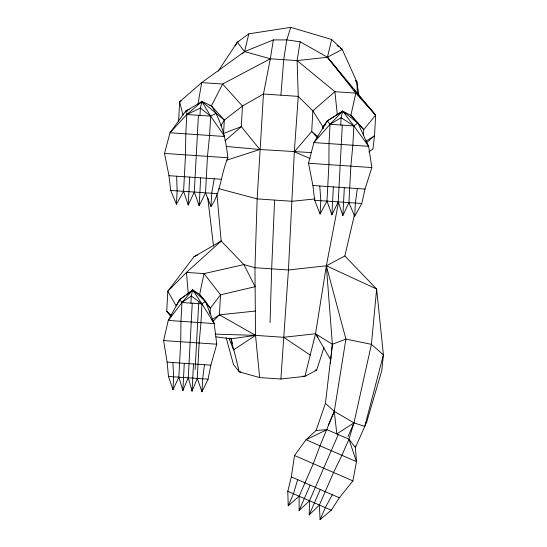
<?xml version="1.0" encoding="UTF-8"?>
<svg xmlns="http://www.w3.org/2000/svg" width="547" height="547" viewBox="0 0 547 547"><rect width="100%" height="100%" fill="white"/><g stroke="black" fill="none" stroke-linecap="round" stroke-linejoin="round"><path stroke-width="0.82" d="M338.272 434.557L309.52 500.737L299.106 510.529L299.154 496.232L313.315 463.671L319.981 445.778L334.285 411.371L345.909 339.078L326.354 265.78L338.538 202.226M354.463 214.718L344.842 255.982L376.644 289.035L371.42 344.35L353.964 422.886L348.952 439.2L341.937 455.323L333.554 472.471L319.393 505.031L309.219 514.925L309.52 500.737M270.047 322.607L271.668 268.905L274.594 200.113M198.417 115.308L194.294 192.052L188.216 205.016L183.58 191.32L185.501 154.856L185.782 133.844L186.828 114.514L185.577 111.226L201.918 101.537L211.45 105.817L224.311 120.108L223.586 133.468L241.33 126.651L242.444 106.05L222.622 84.026L201.693 82.597L179.648 101.763L178.582 121.543M192.243 303.229L188.277 377.827L182.862 390.455L178.842 377.177L180.715 341.731L180.961 321.308L181.973 302.525L192.681 289.924L199.634 294.471L205.351 301.288L210.328 308.234L210.021 313.916M189.679 177.105L188.216 205.016M184.284 363.317L182.862 390.455L183.047 388.828M200.66 177.85L199.197 205.761L205.535 192.817L207.463 156.353L209.604 135.471L210.65 116.142L201.918 101.537L200.188 102.973M193.501 363.946L192.072 391.084L197.269 378.435L199.142 342.99L200.954 322.675L201.973 303.893L192.681 289.924L179.717 299.544L176.134 305.903L167.813 291.23L193.987 256.748L221.173 241.042L216.995 194.766M342.299 125.126L338.224 201.87L331.885 214.814L326.983 201.105L328.904 164.64L329.02 143.615L330.067 124.292L342.661 111.144L350.887 115.328L363.741 129.618L363.427 135.465M333.349 186.91L331.885 214.814M344.323 187.655L342.866 215.566L348.938 202.602L350.859 166.144L352.849 145.242L353.888 125.919L342.661 111.144L327.304 120.901L323.003 126.842L322.915 128.511M170.855 316.556L166.732 311.25L167.813 291.23L186.459 272.413L221.173 241.042L243.887 264.604L255.114 286.71L220.516 294.826L210.328 308.234L199.634 294.471L204.031 273.609L243.887 264.604L254.957 267.695L288.44 269.986L326.354 265.78L344.842 255.982M183.58 191.32L176.421 204.209L177.146 190.882L176.647 176.216M178.842 377.177L172.961 389.779L173.659 376.828L172.886 362.545M199.99 115.417L200.387 108.074L201.918 101.537L224.311 120.108L242.444 106.05L263.476 94.016L298.259 96.388L312.843 110.856L323.003 126.842L323.325 128.456M190.924 303.134L191.306 296.002L192.681 289.924L205.351 301.288L214.198 323.578L216.756 344.193L210.875 365.136L208.072 379.174L201.973 391.755L197.269 378.435M195.115 369.505L198.787 301.534M209.754 105.701L211.45 105.817C221.542 121.208 226.109 139.588 227.839 157.748C221.043 173.734 220.961 191.983 210.992 206.568L211.71 193.241L214.239 178.78M212.817 321.527L219.436 314.846L220.516 294.826L204.031 273.609L186.459 272.413L188.236 293.698L186.267 295.045M326.983 201.105L320.091 214.014L320.809 200.687L319.769 185.98M340.726 125.017L341.123 117.68L342.661 111.144L357.847 122.986L368.616 146.316L371.851 167.573L365.027 189.071L361.813 203.484L354.654 216.366L348.938 202.602M354.654 216.366L355.379 203.046L357.355 188.544M198.014 104.067L201.693 82.597L244.584 51.589L273.35 39.931L286.792 39.904L300.132 41.757L327.434 57.237L375.639 115.137L374.524 135.738L372.938 149.01L368.822 151.97M226.123 337.567L233.453 364.466L239.251 371.871L259.654 377.567L280.885 379.016L288.44 269.986L294.327 151.847L298.259 96.388L297.11 60.601L300.132 41.757M358.866 95.178L356.849 81.845L342.224 49.401L331.667 39.487L290.744 27.35L286.792 39.904L283.715 59.685L280.919 95.089M330.497 363.399L330.648 361.711M330.88 359.194L331.208 355.885M331.373 354.23L332.364 344.302L326.354 265.78L376.644 289.035L383.392 354.839L381.82 370.558L366.736 421.901L355.393 447.549L348.952 439.2L326.997 429.655L316.104 430.462L306.046 439.72L294.539 455.507L291.325 476.909L287.784 491.288L288.235 505.797L299.154 496.232M192.25 389.457L192.072 391.084L188.277 377.827M179.532 301.24L179.717 299.544L184.961 295.941M202.158 390.134L201.973 391.755L202.67 378.804L204.434 364.692M325.431 403.358L332.364 344.302L345.909 339.078L371.42 344.35L383.392 354.839L364.774 426.4L353.964 422.886L334.285 411.371L325.431 403.358L316.104 430.462M199.402 204.065L199.197 205.761L194.294 192.052M326.354 265.78L315.523 333.766L304.925 376.35L280.885 379.016M259.654 377.567L255.524 335.373L254.957 267.695L257.165 198.896L263.476 94.016L270.321 58.775L273.35 39.931M319.393 505.031L320.091 519.65L331.256 510.194L339.359 497.791L352.89 480.881L356.473 461.647L355.263 445.887M172.961 389.779L168.483 376.473L167.129 362.148L163.608 340.569L168.264 320.439L179.717 299.544L181.973 302.525L201.973 303.893L205.351 301.288M290.744 27.35L248.817 33.832L244.584 51.589L242.095 53.893M248.817 33.832L237.268 42.242L244.584 51.589L270.321 58.775L297.11 60.601L334.887 91.684L355.817 93.113L350.887 115.328L363.741 129.618L375.639 115.137L355.817 93.113L327.434 57.237L331.667 39.487M320.091 214.014L314.641 200.264L312.911 185.515L308.529 163.252L313.896 142.582L327.304 120.901L342.661 111.144M176.421 204.209L170.705 190.445L168.975 175.69L164.517 153.427L170.008 132.764L185.577 111.226L189.194 109.366M297.65 479.657L293.472 493.763L288.235 505.797M302.457 376.186L304.925 376.35L316.645 370.141L323.988 347.427M328.296 425.149L334.285 411.371L336.822 433.928L353.964 422.886L347.967 436.67M299.106 510.529L310.163 485.1M309.219 514.925L320.275 489.497M320.091 519.65L325.321 507.609L332.282 494.72M211.45 105.817L222.622 84.026L270.321 58.775M235.231 45.934L237.268 42.242L238.868 41.647M220.838 125.831L224.311 120.108M218.171 71.185L237.268 42.242M365.669 423.207L366.736 421.901M224.954 140.887L241.33 126.651L259.846 149.495L311.243 152.592M323.003 126.842L325.492 124.675M336.063 115.485L337.308 114.405L334.887 91.684L312.843 110.856L311.728 131.451L294.327 151.847L310.012 158.473M366.969 142.309L374.524 135.738L365.895 141.174M201.918 101.537L186.828 114.514L170.008 132.764L224.735 136.504L210.65 116.142L200.387 108.074L186.828 114.514L210.65 116.142L216.12 113.311M188.236 293.698L192.681 289.924M219.285 242.54L221.173 241.042M357.847 122.986L353.888 125.919L330.067 124.292L327.304 120.901M228.906 338.196L233.583 349.848L255.524 335.373L283.667 337.294L315.523 333.766L332.364 344.302M211.73 319.858L219.436 314.846L255.319 311.045M181.119 100.894L179.648 101.763L182.951 114.87M297.11 60.601L327.434 57.237L342.224 49.401L340.255 47.89M193.987 256.748L197.761 254.881M326.997 429.655L306.046 439.72L356.473 461.647L348.952 439.2M226.848 160.127L259.846 149.495L226.048 146.432M314.997 198.944L292.043 201.275L257.165 198.896L218.834 188.688M185.577 111.226L187.204 111.219M215.101 334.114L255.524 335.373L219.436 314.846M164.517 153.427L227.839 157.748M308.529 163.252L371.851 167.573M168.975 175.69L221.097 179.245M312.911 185.515L365.027 189.071M170.705 190.445L217.877 193.659M314.641 200.264L361.813 203.484M163.608 340.569L216.756 344.193M315.058 370.032L316.645 370.141M167.129 362.148L210.875 365.136M240.899 371.981L239.251 371.871L233.665 349.034M168.483 376.473L208.072 379.174M215.935 336.822L231.032 338.839L255.524 335.373L253.931 334.928M229.466 338.19L231.032 338.839L233.583 349.848M294.539 455.507L352.89 480.881M291.325 476.909L339.359 497.791M287.784 491.288L331.256 510.194M283.667 337.294L310.217 355.078M336.979 45.36L338.942 46.878M355.543 80.847L356.849 81.845L357.403 93.968M317.937 136.6L311.728 131.451L317.39 137.748M355.543 80.751L356.849 81.845M166.732 311.25L171.703 315.619M359.611 96.539L361.266 98.46M362.374 99.745L375.639 115.137M327.434 57.237L342.415 75.602M343.489 76.915L344.555 78.228M346.162 80.197L347.236 81.51M348.842 83.472L349.909 84.785M351.516 86.754L352.583 88.067M354.189 90.036L355.263 91.349M318.046 337.171L315.523 333.766L330.798 360.022M205.535 192.817L210.992 206.568M338.224 201.87L342.866 215.566M231.073 338.429L232.27 343.325M207.771 198L213.528 246.184M181.973 302.525L168.264 320.439L214.198 323.578L201.973 303.893L191.306 296.002L181.973 302.525M330.067 124.292L313.896 142.582L368.616 146.316L353.888 125.919L341.123 117.68L330.067 124.292"/></g></svg>
